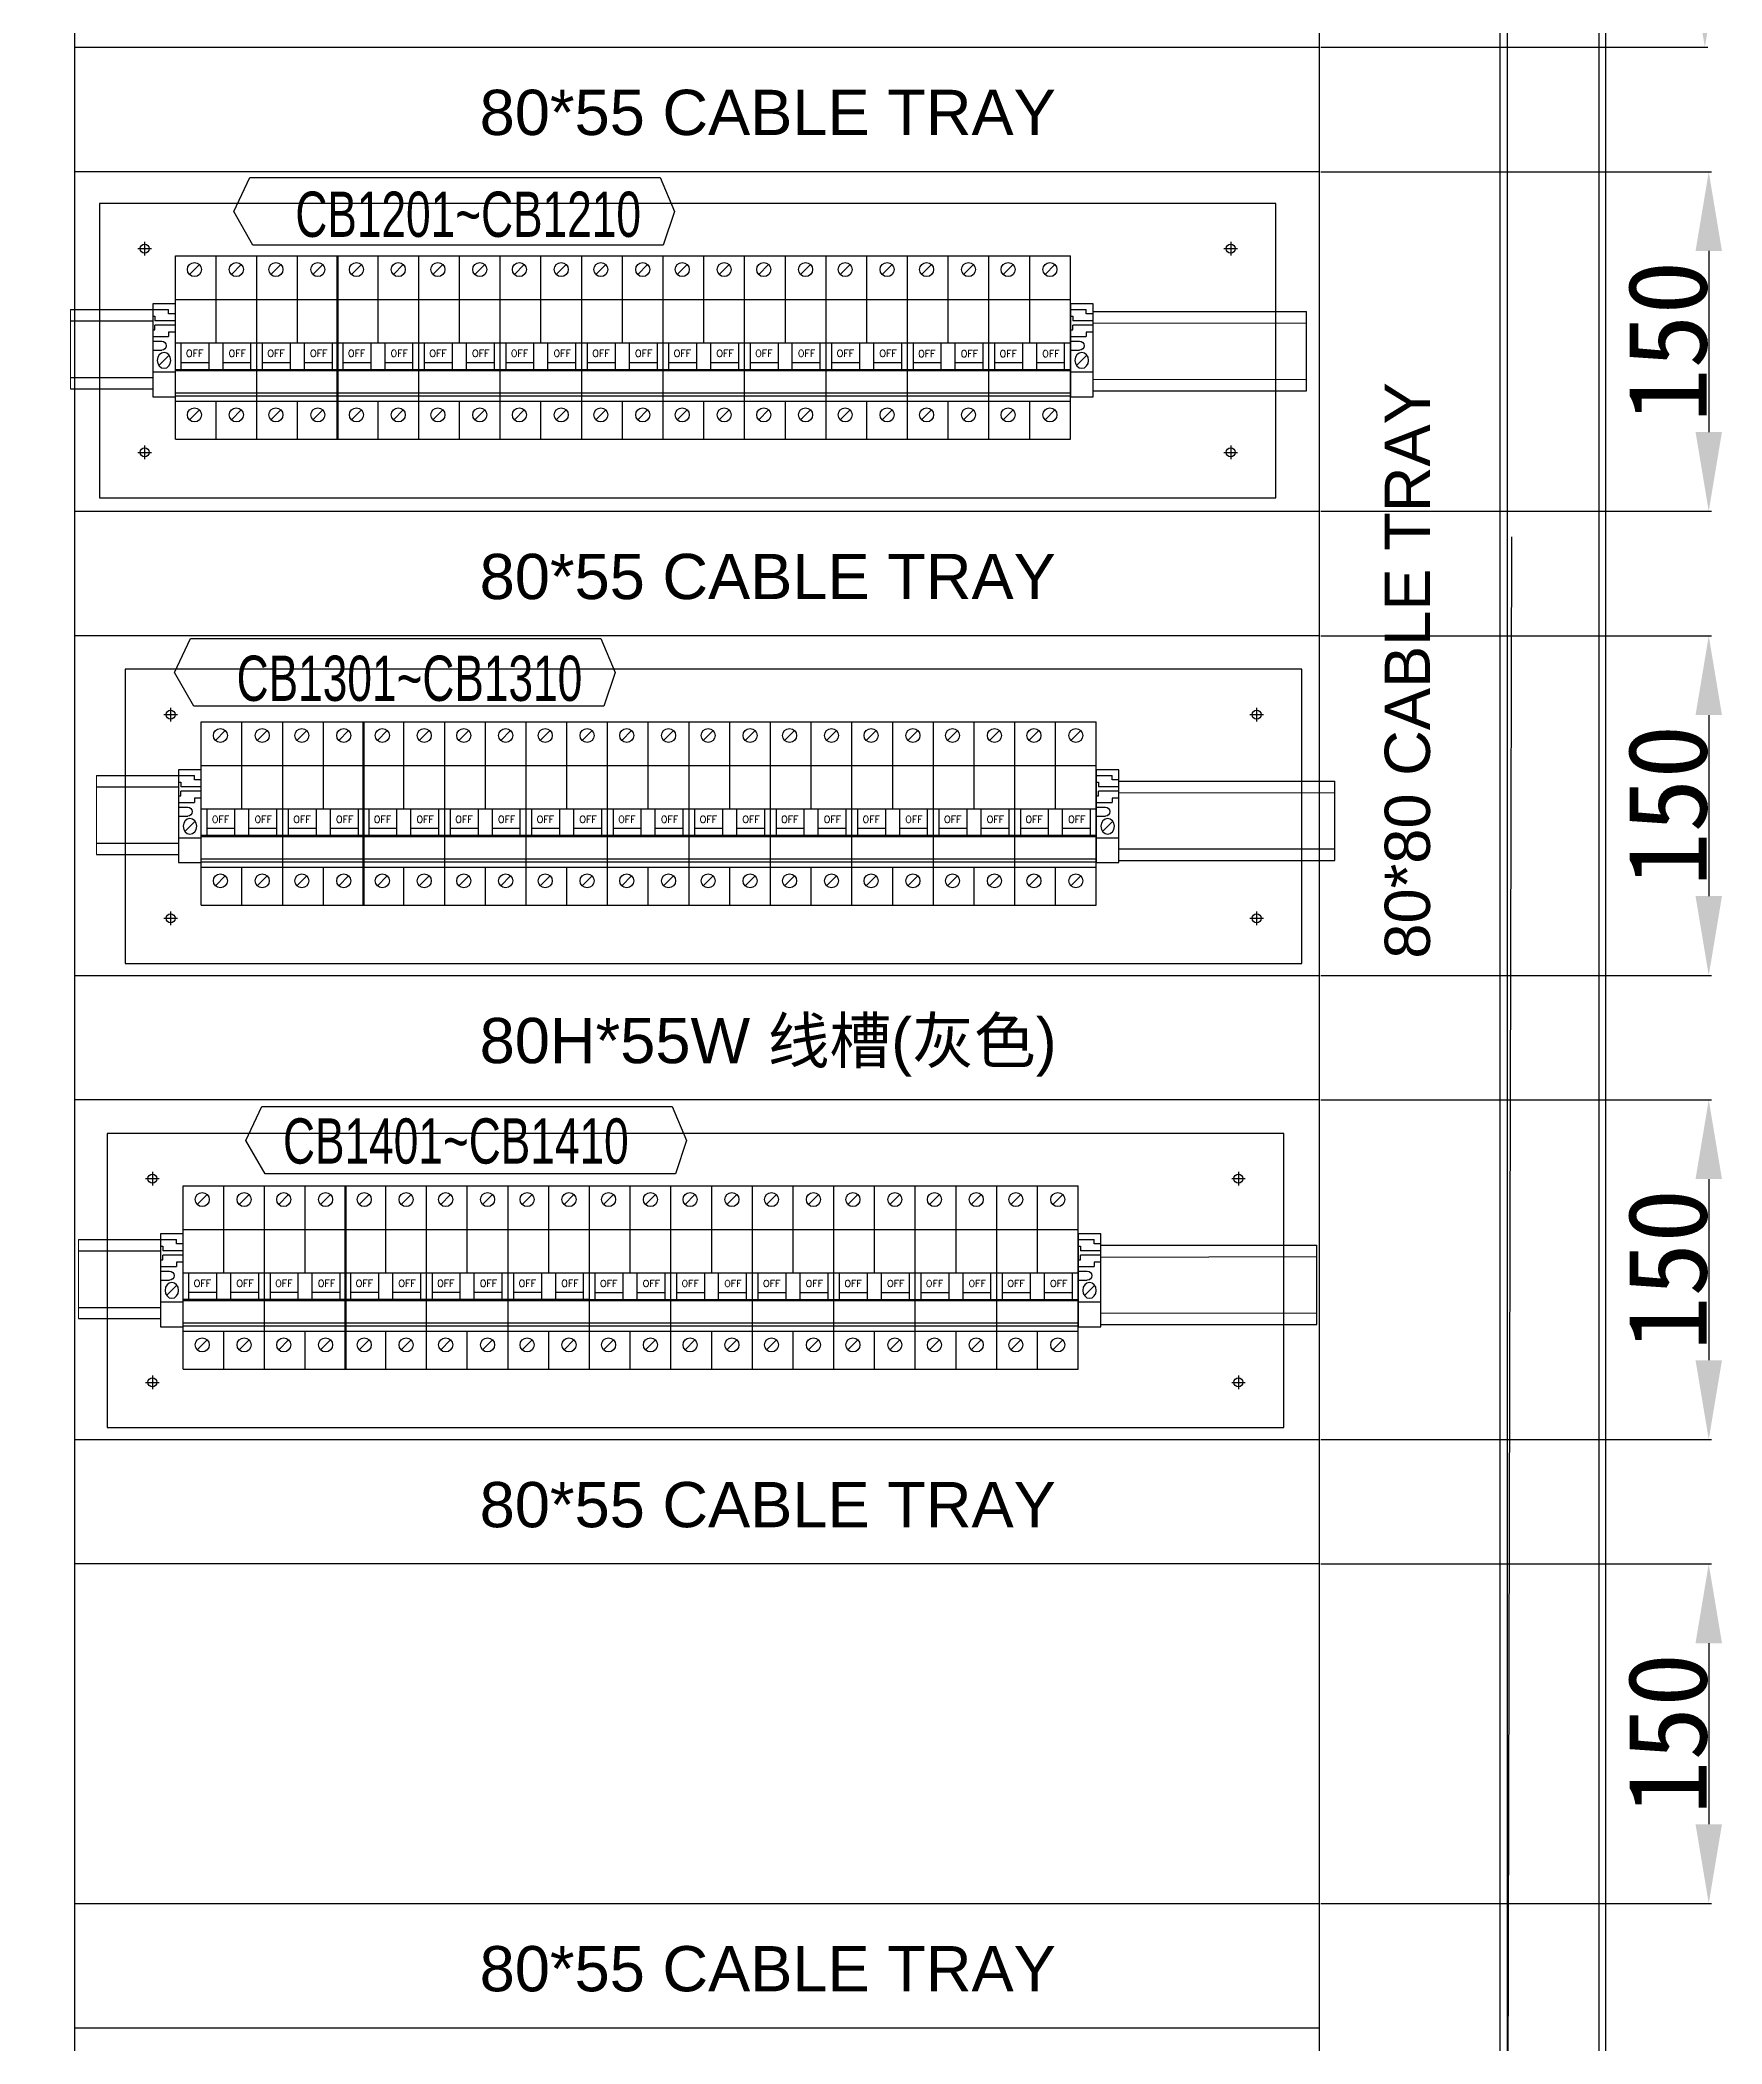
# Model space of a CAD drawing. Extents: x 81444 to 119867, y -54538 to -28747.
# Drawn here: x 87041 to 87784, y -44741 to -43856 of the extents above; entities that cross this region are included whole.
import ezdxf
from ezdxf.enums import TextEntityAlignment as Align
from ezdxf.lldxf.tags import DXFTag

# ---------------------------------------------------------------- set-up
doc = ezdxf.new("R2010")
doc.units = 0
doc.header["$LTSCALE"] = 100
doc.header["$MEASUREMENT"] = 0
for name, color, linetype in [('CABINET', 7, 'Continuous'), ('COMPONENT', 7, 'Continuous'), ('PSU', 12, 'Continuous'), ('TEXT', 7, 'Continuous')]:
    doc.layers.add(name, color=color, linetype=linetype)
doc.layers.add('细实线', color=7, linetype='Continuous', lineweight=20)
doc.styles.add('HZ', font='arial.ttf', dxfattribs={"width": 0.7})
doc.styles.add('ROMANS', font='romans', dxfattribs={"width": 0.8, "height": 2})
doc.styles.get("Standard").update_dxf_attribs({"font": ''})
doc.styles.get('Standard').set_extended_font_data('SimSun')
tags = doc.linetypes.add('CENTER2', pattern=[1.125, 0.75, -0.125, 0.125, -0.125]).pattern_tags.tags
tags[10:11] = [DXFTag(74, 4), DXFTag(75, 0), DXFTag(340, '0'), DXFTag(46, 1.0), DXFTag(50, 0.0), DXFTag(44, 0.0), DXFTag(45, 0.0)]
tags[8:9] = [DXFTag(74, 4), DXFTag(75, 0), DXFTag(340, '0'), DXFTag(46, 1.0), DXFTag(50, 0.0), DXFTag(44, 0.0), DXFTag(45, 0.0)]
tags[6:7] = [DXFTag(74, 4), DXFTag(75, 0), DXFTag(340, '0'), DXFTag(46, 1.0), DXFTag(50, 0.0), DXFTag(44, 0.0), DXFTag(45, 0.0)]
tags[4:5] = [DXFTag(74, 4), DXFTag(75, 0), DXFTag(340, '0'), DXFTag(46, 1.0), DXFTag(50, 0.0), DXFTag(44, 0.0), DXFTag(45, 0.0)]
tags = doc.linetypes.add('HIDDEN', pattern=[0.375, 0.25, -0.125]).pattern_tags.tags
tags[6:7] = [DXFTag(74, 4), DXFTag(75, 0), DXFTag(340, '0'), DXFTag(46, 1.0), DXFTag(50, 0.0), DXFTag(44, 0.0), DXFTag(45, 0.0)]
tags[4:5] = [DXFTag(74, 4), DXFTag(75, 0), DXFTag(340, '0'), DXFTag(46, 1.0), DXFTag(50, 0.0), DXFTag(44, 0.0), DXFTag(45, 0.0)]
doc.dimstyles.new('ISO-25', dxfattribs={"dimtxt": 35, "dimasz": 35, "dimexe": 1.25, "dimexo": 0.625, "dimtad": 1, "dimtoh": 1, "dimdec": 0, "dimtxsty": 'Standard', "dimcen": 2.5, "dimadec": 0, "dimazin": 0, "dimtfac": 1, "dimtdec": 0, "dimtmove": 0, "dimatfit": 3, "dimfxl": 0, "dimarcsym": 0})

# ---------------------------------------------------------------- blocks, each defined once
blk = doc.blocks.new('*D195')
at = {"color": 0, "lineweight": -2}
for p, q in [((87606.72, -43709.09), (87777.76, -43709.09)), ((87776.51, -43744.09), (87776.51, -43824.09)), ((87606.72, -43859.09), (87777.76, -43859.09))]:
    blk.add_line(p, q, dxfattribs=at)
at = {"color": 0}
for points in [[(87782.34, -43744.09), (87770.68, -43744.09), (87776.51, -43709.09)], [(87770.68, -43824.09), (87782.34, -43824.09), (87776.51, -43859.09)]]:
    blk.add_solid(points, dxfattribs=at)
at = {"layer": 'Defpoints', "color": 0}
for p in [(87606.09, -43709.09), (87606.09, -43859.09), (87776.51, -43859.09)]:
    blk.add_point(p, dxfattribs=at)
at = {"color": 0, "insert": (87758.39, -43784.09), "char_height": 35, "attachment_point": 5, "rotation": 90}
blk.add_mtext('150', dxfattribs=at)
blk = doc.blocks.new('*D196')
at = {"color": 0, "lineweight": -2}
for p, q in [((87606.72, -43914.09), (87779.48, -43914.09)), ((87778.23, -43949.09), (87778.23, -44029.09)), ((87606.72, -44064.09), (87779.48, -44064.09))]:
    blk.add_line(p, q, dxfattribs=at)
at = {"color": 0}
for points in [[(87784.07, -43949.09), (87772.4, -43949.09), (87778.23, -43914.09)], [(87772.4, -44029.09), (87784.07, -44029.09), (87778.23, -44064.09)]]:
    blk.add_solid(points, dxfattribs=at)
at = {"layer": 'Defpoints', "color": 0}
for p in [(87606.09, -43914.09), (87606.09, -44064.09), (87778.23, -44064.09)]:
    blk.add_point(p, dxfattribs=at)
at = {"color": 0, "insert": (87760.11, -43989.09), "char_height": 35, "attachment_point": 5, "rotation": 90}
blk.add_mtext('150', dxfattribs=at)
blk = doc.blocks.new('*D200')
at = {"color": 0, "lineweight": -2}
for p, q in [((87606.72, -44119.09), (87779.48, -44119.09)), ((87778.23, -44154.09), (87778.23, -44234.09)), ((87606.72, -44269.09), (87779.48, -44269.09))]:
    blk.add_line(p, q, dxfattribs=at)
at = {"color": 0}
for points in [[(87784.07, -44154.09), (87772.4, -44154.09), (87778.23, -44119.09)], [(87772.4, -44234.09), (87784.07, -44234.09), (87778.23, -44269.09)]]:
    blk.add_solid(points, dxfattribs=at)
at = {"layer": 'Defpoints', "color": 0}
for p in [(87606.09, -44119.09), (87606.09, -44269.09), (87778.23, -44269.09)]:
    blk.add_point(p, dxfattribs=at)
at = {"color": 0, "insert": (87760.11, -44194.09), "char_height": 35, "attachment_point": 5, "rotation": 90}
blk.add_mtext('150', dxfattribs=at)
blk = doc.blocks.new('*D201')
at = {"color": 0, "lineweight": -2}
for p, q in [((87606.72, -44324.09), (87779.48, -44324.09)), ((87778.23, -44359.09), (87778.23, -44439.09)), ((87606.72, -44474.09), (87779.48, -44474.09))]:
    blk.add_line(p, q, dxfattribs=at)
at = {"color": 0}
for points in [[(87784.07, -44359.09), (87772.4, -44359.09), (87778.23, -44324.09)], [(87772.4, -44439.09), (87784.07, -44439.09), (87778.23, -44474.09)]]:
    blk.add_solid(points, dxfattribs=at)
at = {"layer": 'Defpoints', "color": 0}
for p in [(87606.09, -44324.09), (87606.09, -44474.09), (87778.23, -44474.09)]:
    blk.add_point(p, dxfattribs=at)
at = {"color": 0, "insert": (87760.11, -44399.09), "char_height": 35, "attachment_point": 5, "rotation": 90}
blk.add_mtext('150', dxfattribs=at)
blk = doc.blocks.new('*D205')
at = {"color": 0, "lineweight": -2}
for p, q in [((87606.72, -44529.09), (87779.48, -44529.09)), ((87778.23, -44564.09), (87778.23, -44644.09)), ((87606.72, -44679.09), (87779.48, -44679.09))]:
    blk.add_line(p, q, dxfattribs=at)
at = {"color": 0}
for points in [[(87784.07, -44564.09), (87772.4, -44564.09), (87778.23, -44529.09)], [(87772.4, -44644.09), (87784.07, -44644.09), (87778.23, -44679.09)]]:
    blk.add_solid(points, dxfattribs=at)
at = {"layer": 'Defpoints', "color": 0}
for p in [(87606.09, -44529.09), (87606.09, -44679.09), (87778.23, -44679.09)]:
    blk.add_point(p, dxfattribs=at)
at = {"color": 0, "insert": (87760.11, -44604.09), "char_height": 35, "attachment_point": 5, "rotation": 90}
blk.add_mtext('150', dxfattribs=at)
blk = doc.blocks.new('堵头')
at = {"color": 53}
for p, q in [((0, -41), (0, 0)), ((0, 0), (10, 0)), ((10, 0), (10, -41)), ((0, -11), (10, -11)), ((7.28, -18.33), (2.72, -13.78)), ((0, -20.55), (4, -20.55)), ((0, -24.55), (4, -24.55)), ((0, -26.55), (7, -26.55)), ((7, -28.55), (7, -26.55)), ((0, -29.55), (1, -29.55)), ((1, -29.55), (1, -31.55)), ((10, -31.55), (1, -31.55)), ((10, -33.55), (1, -33.55)), ((1, -35.55), (1, -33.55)), ((10, -28.55), (7, -28.55)), ((0, -35.55), (1, -35.55)), ((0, -38.55), (7, -38.55)), ((10, -41), (0, -41)), ((10, -36.55), (7, -36.55)), ((7, -36.55), (7, -38.55))]:
    blk.add_line(p, q, dxfattribs=at)
blk.add_arc((4, -22.55), 2, 270, 90, dxfattribs=at)
blk.add_ellipse((5, -16.05), major_axis=(0, -3.5), ratio=0.857143, start_param=4.712389, end_param=10.995574, dxfattribs=at)
blk = doc.blocks.new('2P空开')
at = {"layer": 'COMPONENT', "color": 6, "linetype": 'HIDDEN', "ltscale": 0.2}
for p, q in [((-11.76, -8.23), (-7.37, -3.86)), ((6.76, -8.23), (11.15, -3.86)), ((-11.76, -72.42), (-7.37, -68.04)), ((6.76, -72.42), (11.15, -68.04))]:
    blk.add_line(p, q, dxfattribs=at)
for centre in [(-9.56, -6.04), (8.95, -6.04), (-9.56, -70.23), (8.95, -70.23)]:
    blk.add_circle(centre, 3.1, dxfattribs=at)
at = {"layer": 'PSU', "linetype": 'HIDDEN', "ltscale": 0.2}
for p, q in [((-18, 0), (18, 0)), ((-18, -19.21), (-18, 0)), ((0, -19.21), (0, 0)), ((18, -19.21), (18, 0)), ((18, -81), (18, -19.21)), ((-18, -81), (-18, -64.21)), ((0, -81), (0, -64.21)), ((18, -81), (18, -67.23)), ((-18, -81), (18, -81))]:
    blk.add_line(p, q, dxfattribs=at)
at = {"layer": 'PSU'}
for p, q in [((-18, -19.21), (18, -19.21)), ((-18, -64.21), (-18, -19.21)), ((0, -38.43), (0, -19.21)), ((18, -64.21), (18, -19.21)), ((-18, -38.43), (0, -38.43)), ((-15.43, -50.11), (-15.43, -38.43)), ((-3.09, -50.11), (-3.09, -38.43)), ((0, -38.43), (18, -38.43)), ((3.09, -50.11), (3.09, -38.43)), ((15.43, -50.11), (15.43, -38.43)), ((-18, -50.11), (18, -50.11)), ((-18, -50.62), (18, -50.62)), ((-15.43, -47.02), (-3.09, -47.02)), ((3.09, -47.02), (15.43, -47.02)), ((-18, -60.46), (18, -60.46)), ((-18, -61.84), (18, -61.84)), ((-18, -64.21), (18, -64.21)), ((0, -64.21), (0, -64.21))]:
    blk.add_line(p, q, dxfattribs=at)
at = {"layer": 'TEXT', "style": 'ROMANS'}
for p in [(-9.48, -43.11), (9.37, -43.11)]:
    blk.add_text('OFF', height=3.086, dxfattribs=at).set_placement(p, align=Align.MIDDLE)

msp = doc.modelspace()

# ---------------------------------------------------------------- linework, layer by layer
at = {"color": 7, "linetype": 'HIDDEN'}
msp.add_line((87729.59, -42985.57), (87729.59, -44985.57), dxfattribs=at)
at = {"color": 7}
for p, q in [((87732.59, -42985.57), (87732.59, -45095.57)), ((87691.05, -44075.41), (87689.09, -44942.07))]:
    msp.add_line(p, q, dxfattribs=at)
msp.add_line((87689.09, -43033.07), (87689.09, -44985.57))
at = {"color": 4, "linetype": 'CENTER2'}
for p, q in [((87083.94, -43948.07), (87089.94, -43948.07)), ((87086.94, -43945.07), (87086.94, -43951.07)), ((87563.94, -43948.07), (87569.94, -43948.07)), ((87566.94, -43945.07), (87566.94, -43951.07)), ((87086.94, -44035.07), (87086.94, -44041.07)), ((87566.94, -44035.07), (87566.94, -44041.07)), ((87083.94, -44038.07), (87089.94, -44038.07)), ((87563.94, -44038.07), (87569.94, -44038.07)), ((87098.39, -44150.89), (87098.39, -44156.89)), ((87578.39, -44150.89), (87578.39, -44156.89)), ((87095.39, -44153.89), (87101.39, -44153.89)), ((87575.39, -44153.89), (87581.39, -44153.89)), ((87098.39, -44240.89), (87098.39, -44246.89)), ((87578.39, -44240.89), (87578.39, -44246.89)), ((87095.39, -44243.89), (87101.39, -44243.89)), ((87575.39, -44243.89), (87581.39, -44243.89)), ((87090.38, -44355.88), (87090.38, -44361.88)), ((87570.38, -44355.88), (87570.38, -44361.88)), ((87087.38, -44358.88), (87093.38, -44358.88)), ((87567.38, -44358.88), (87573.38, -44358.88)), ((87087.38, -44448.88), (87093.38, -44448.88)), ((87090.38, -44445.88), (87090.38, -44451.88)), ((87567.38, -44448.88), (87573.38, -44448.88)), ((87570.38, -44445.88), (87570.38, -44451.88))]:
    msp.add_line(p, q, dxfattribs=at)
at = {"linetype": 'CENTER2'}
for p, q in [((87086.85, -43948.07), (87087.03, -43948.07)), ((87086.94, -43948.16), (87086.94, -43947.98)), ((87566.85, -43948.07), (87567.03, -43948.07)), ((87566.94, -43948.16), (87566.94, -43947.98)), ((87086.85, -44038.07), (87087.03, -44038.07)), ((87086.94, -44038.16), (87086.94, -44037.98)), ((87566.85, -44038.07), (87567.03, -44038.07)), ((87566.94, -44038.16), (87566.94, -44037.98)), ((87098.3, -44153.89), (87098.48, -44153.89)), ((87098.39, -44153.98), (87098.39, -44153.8)), ((87578.3, -44153.89), (87578.48, -44153.89)), ((87578.39, -44153.98), (87578.39, -44153.8)), ((87098.3, -44243.89), (87098.48, -44243.89)), ((87098.39, -44243.98), (87098.39, -44243.8)), ((87578.3, -44243.89), (87578.48, -44243.89)), ((87578.39, -44243.98), (87578.39, -44243.8)), ((87090.29, -44358.88), (87090.47, -44358.88)), ((87090.38, -44358.97), (87090.38, -44358.79)), ((87570.29, -44358.88), (87570.47, -44358.88)), ((87570.38, -44358.97), (87570.38, -44358.79)), ((87090.29, -44448.88), (87090.47, -44448.88)), ((87090.38, -44448.97), (87090.38, -44448.79)), ((87570.29, -44448.88), (87570.47, -44448.88)), ((87570.38, -44448.97), (87570.38, -44448.79))]:
    msp.add_line(p, q, dxfattribs=at)
at = {"color": 6}
for p, q in [((87054.23, -43974.92, -63738.88), (87090.51, -43974.92, -62238.04)), ((87054.23, -43979.92, -63738.88), (87090.51, -43979.92, -62238.04)), ((87506.12, -43975.85, -62238.04), (87600.5, -43975.85)), ((87506.12, -43981.05, -62238.04), (87600.5, -43980.85)), ((87600.5, -44010.85), (87600.5, -43975.85)), ((87054.23, -44004.92, -63738.88), (87090.51, -44004.92, -62238.04)), ((87054.23, -44009.92, -63738.88), (87090.51, -44009.92, -62238.04)), ((87506.12, -44005.74, -62238.04), (87600.5, -44005.8)), ((87506.12, -44010.85, -62238.04), (87600.5, -44010.85)), ((87065.68, -44180.75, -63738.88), (87101.96, -44180.75, -62238.04)), ((87065.68, -44185.75, -63738.88), (87101.96, -44185.75, -62238.04)), ((87517.56, -44183.31, -62238.04), (87613.03, -44183.31)), ((87613.03, -44218.31), (87613.03, -44183.31)), ((87517.56, -44188.51, -62238.04), (87613.03, -44188.31)), ((87065.68, -44210.75, -63738.88), (87101.96, -44210.75, -62238.04)), ((87517.56, -44213.2, -62238.04), (87613.03, -44213.26)), ((87065.68, -44215.75, -63738.88), (87101.96, -44215.75, -62238.04)), ((87517.56, -44218.31, -62238.04), (87613.03, -44218.31)), ((87057.67, -44385.73, -63738.88), (87093.95, -44385.73, -62238.04)), ((87057.67, -44390.73, -63738.88), (87093.95, -44390.73, -62238.04)), ((87509.55, -44388.3, -62238.04), (87605.02, -44388.3)), ((87605.02, -44423.3), (87605.02, -44388.3)), ((87509.55, -44393.5, -62238.04), (87605.02, -44393.3)), ((87057.67, -44415.73, -63738.88), (87093.95, -44415.73, -62238.04)), ((87509.55, -44418.19, -62238.04), (87605.02, -44418.24)), ((87057.67, -44420.73, -63738.88), (87093.95, -44420.73, -62238.04)), ((87509.55, -44423.3, -62238.04), (87605.02, -44423.3))]:
    msp.add_line(p, q, dxfattribs=at)
for points in [[(86976.09, -44864.57), (87056.09, -44864.57), (87056.09, -43064.07), (86976.09, -43064.07)], [(87606.09, -44864.57), (87686.09, -44864.57), (87686.09, -43064.07), (87606.09, -43064.07)], [(87066.94, -44058.07), (87586.94, -44058.07), (87586.94, -43928.07), (87066.94, -43928.07)], [(87078.39, -44263.89), (87598.39, -44263.89), (87598.39, -44133.89), (87078.39, -44133.89)], [(87070.38, -44468.88), (87590.38, -44468.88), (87590.38, -44338.88), (87070.38, -44338.88)]]:
    msp.add_lwpolyline(points, close=True)
at = {"elevation": 63738.88}
for points in [[(87056.09, -43859.09), (87606.09, -43859.09), (87606.09, -43914.09), (87056.09, -43914.09)], [(87056.09, -44064.09), (87606.09, -44064.09), (87606.09, -44119.09), (87056.09, -44119.09)], [(87056.09, -44269.09), (87606.09, -44269.09), (87606.09, -44324.09), (87056.09, -44324.09)], [(87056.09, -44474.09), (87606.09, -44474.09), (87606.09, -44529.09), (87056.09, -44529.09)], [(87056.09, -44679.09), (87606.09, -44679.09), (87606.09, -44734.09), (87056.09, -44734.09)]]:
    msp.add_lwpolyline(points, close=True, dxfattribs=at)
at = {"color": 3}
for points in [[(87133.43, -43916.67), (87314.78, -43916.67), (87321.12, -43931.67), (87316.16, -43946.48), (87134.81, -43946.48), (87126.32, -43931.67), (87133.43, -43916.67)], [(87107.24, -44120.29), (87288.59, -44120.29), (87294.93, -44135.29), (87289.96, -44150.1), (87108.62, -44150.1), (87100.12, -44135.29), (87107.24, -44120.29)], [(87138.78, -44327), (87320.13, -44327), (87326.46, -44342), (87321.5, -44356.81), (87140.15, -44356.81), (87131.66, -44342), (87138.78, -44327)]]:
    msp.add_lwpolyline(points, dxfattribs=at)
for centre in [(87086.94, -43948.07), (87566.94, -43948.07), (87086.94, -44038.07), (87566.94, -44038.07), (87098.39, -44153.89), (87578.39, -44153.89), (87098.39, -44243.89), (87578.39, -44243.89), (87090.38, -44358.88), (87570.38, -44358.88), (87090.38, -44448.88), (87570.38, -44448.88)]:
    msp.add_circle(centre, 2)
at = {"layer": '细实线', "color": 6}
for p, q in [((87054.23, -43974.92, -63738.88), (87054.23, -44009.92, -63738.88)), ((87065.68, -44180.75, -63738.88), (87065.68, -44215.75, -63738.88)), ((87057.67, -44385.73, -63738.88), (87057.67, -44420.73, -63738.88))]:
    msp.add_line(p, q, dxfattribs=at)

# ---------------------------------------------------------------- block references
at = {"xscale": -1, "rotation": 180}
for p in [(87090.51, -44013.48, -62238.04), (87090.51, -44013.48, -62238.04), (87496.12, -44013.48, -62238.04), (87101.96, -44219.3, -62238.04), (87101.96, -44219.3, -62238.04), (87507.56, -44219.3, -62238.04), (87093.95, -44424.29, -62238.04), (87093.95, -44424.29, -62238.04), (87499.55, -44424.29, -62238.04)]:
    msp.add_blockref('堵头', p, dxfattribs=at)
at = {"layer": 'CABINET'}
for p in [(87118.51, -43951.27, -62238.04), (87154.52, -43951.27, -62238.04), (87190.1, -43951.27, -62238.04), (87226.1, -43951.27, -62238.04), (87262.11, -43951.27, -62238.04), (87298.11, -43951.27, -62238.04), (87334.11, -43951.27, -62238.04), (87370.11, -43951.27, -62238.04), (87406.12, -43951.27, -62238.04), (87442.12, -43951.28, -62238.04), (87478.12, -43951.28, -62238.04), (87129.96, -44157.1, -62238.04), (87165.96, -44157.1, -62238.04), (87201.55, -44157.1, -62238.04), (87237.55, -44157.1, -62238.04), (87273.55, -44157.1, -62238.04), (87309.55, -44157.1, -62238.04), (87345.56, -44157.1, -62238.04), (87381.56, -44157.1, -62238.04), (87417.56, -44157.1, -62238.04), (87453.56, -44157.1, -62238.04), (87489.56, -44157.1, -62238.04), (87121.95, -44362.08, -62238.04), (87157.95, -44362.08, -62238.04), (87193.54, -44362.08, -62238.04), (87229.54, -44362.08, -62238.04), (87265.54, -44362.08, -62238.04), (87301.54, -44362.09, -62238.04), (87337.55, -44362.09, -62238.04), (87373.55, -44362.09, -62238.04), (87409.55, -44362.09, -62238.04), (87445.55, -44362.09, -62238.04), (87481.55, -44362.09, -62238.04)]:
    msp.add_blockref('2P空开', p, dxfattribs=at)

# ---------------------------------------------------------------- texts
at = {"lineweight": 0, "style": 'HZ'}
for s, p in [('80*55 CABLE TRAY', (87235, -43897.88)), ('80*55 CABLE TRAY', (87235, -44102.88)), ('80H*55W 线槽(灰色)', (87235, -44307.88)), ('80*55 CABLE TRAY', (87235, -44512.88)), ('80*55 CABLE TRAY', (87235, -44717.88))]:
    msp.add_text(s, height=20, dxfattribs=at).set_placement(p)
at = {"color": 0, "style": 'HZ', "width": 0.7}
for s, p in [('CB1201~CB1210', (87229.93, -43942.88)), ('CB1301~CB1310', (87203.98, -44147.85)), ('CB1401~CB1410', (87224.49, -44352.25))]:
    msp.add_text(s, height=20, dxfattribs=at).set_placement(p, align=Align.CENTER)
at = {"lineweight": 0, "style": 'HZ'}
msp.add_text('80*80 CABLE TRAY', height=20, rotation=90, dxfattribs=at).set_placement((87655.01, -44261.73))

# ---------------------------------------------------------------- dimensions: what is measured, and where the dimension line sits
at = {"color": 3}
for base, p1, p2, picture, middle in [((87776.51, -43859.09, 63738.88), (87606.09, -43709.09, 63738.88), (87606.09, -43859.09, 63738.88), '*D195', (87758.39, -43784.09, 63738.88)), ((87778.23, -44064.09, 63738.88), (87606.09, -43914.09, 63738.88), (87606.09, -44064.09, 63738.88), '*D196', (87760.11, -43989.09, 63738.88)), ((87778.23, -44269.09, 63738.88), (87606.09, -44119.09, 63738.88), (87606.09, -44269.09, 63738.88), '*D200', (87760.11, -44194.09, 63738.88)), ((87778.23, -44474.09, 63738.88), (87606.09, -44324.09, 63738.88), (87606.09, -44474.09, 63738.88), '*D201', (87760.11, -44399.09, 63738.88)), ((87778.23, -44679.09, 63738.88), (87606.09, -44529.09, 63738.88), (87606.09, -44679.09, 63738.88), '*D205', (87760.11, -44604.09, 63738.88))]:
    dim = msp.add_linear_dim(base=base, p1=p1, p2=p2, angle=90, dimstyle='ISO-25', dxfattribs=at)
    dim.commit()
    dim.dimension.update_dxf_attribs({"geometry": picture, "text_midpoint": middle})

doc.saveas('drawing.dxf')
